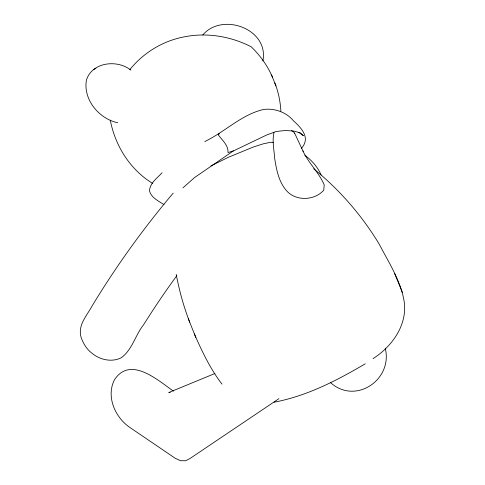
<?xml version="1.0" encoding="UTF-8"?>
<svg xmlns="http://www.w3.org/2000/svg" width="485" height="485" viewBox="0 0 485 485"><rect width="100%" height="100%" fill="white"/><g stroke="black" fill="none" stroke-linecap="round" stroke-linejoin="round"><path stroke-width="0.73" d="M294.48 133.539L293.661 131.853L291.606 130.695M262.864 60.952C269.296 29.106 222.312 11.81 202.772 34.987M273.989 132.429C272 140.874 274.11 149.707 274.649 158.225C276.541 170.138 278.893 182.954 287.666 191.908C297.396 201.39 314.953 200.226 323.744 190.199L324.222 184.9C318.96 172.49 308.563 163.196 302.931 150.944M176.807 275.698C165.167 291.594 154.145 307.945 143.669 324.635C135.321 335.068 132.32 349.715 121.268 357.778C111.471 362.659 99.486 359.743 91.471 352.831C86.524 349.018 83.408 343.629 81.262 337.851C77.339 325.641 86.378 316.353 91.841 306.429C115.879 266.568 143.184 228.677 173.206 193.103M301.427 148.361C310.83 137.788 301.512 128.155 293.37 120.68C286.32 112.253 274.928 108.191 264.082 109.392L263.64 109.44C241.791 114.521 225.695 131.186 206.089 140.899L204.828 141.675M129.834 69.652C143.493 52.604 163.299 40.625 184.84 36.745C207.234 32.374 230.927 36.375 251.151 46.766C260.281 55.539 267.872 66.039 272.679 77.782M130.865 70.125C117.37 59.285 92.18 61.965 86.445 80.001C82.911 99.534 99.085 118.873 117.752 122.766M182.948 187.834L194.685 177.462L233.188 151.047L266.574 135.03L276.086 131.496L285.21 130.507L293.558 131.011L300.203 132.823L298.839 132.423L303.398 135.661L301.076 133.539M162.075 172.751C157.292 177.995 149.889 183.063 149.489 190.769C151.047 197.631 158.637 201.057 164.003 204.658M278.954 398.658L190.059 458.47L185.609 460.75L180.584 460.701L175.321 458.337L130.859 428.128C115.509 418.337 105.639 396.875 114.49 379.761C130.447 355.396 158.122 380.501 173.436 391.122M373.056 358.615C391.504 346.842 406.672 326.302 404.448 303.458C401.604 282.094 389.176 263.331 379.44 244.537C362.495 216.34 340.755 191.078 315.365 170.156L313.595 168.792M365.247 363.792C336.869 380.561 306.732 396.093 274.061 402.211M210.969 165.894L228.296 157.34L253.309 147.016L263.288 143.827L270.63 142.281L273.437 142.414M93.35 69.634L95.909 68.403M214.928 373.511L168.768 392.523L170.205 392.541M219.475 133.818L218.329 134.181L218.317 134.915C222.221 140.335 228.477 145.173 228.011 152.551L233.188 151.047L233.042 150.532M152.775 183.506C130.259 169.865 115.109 145.797 110.301 120.141M304.768 155.151C311.703 160.305 317.705 167.01 321.112 174.994M330.515 382.574C355.366 405.23 393.171 379.682 385.229 348.157M221.966 384.102C210.314 368.946 201.996 351.37 194.352 333.904M303.325 151.75L294.504 132.902M402.398 292.376L394.657 273.704M274.795 82.99C278.475 91.914 280.288 101.523 280.888 111.138M176.231 274.419C179.317 290.679 183.682 306.732 189.708 322.155M271.503 74.902L275.959 85.845M188.295 318.681L195.788 337.433"/></g></svg>
